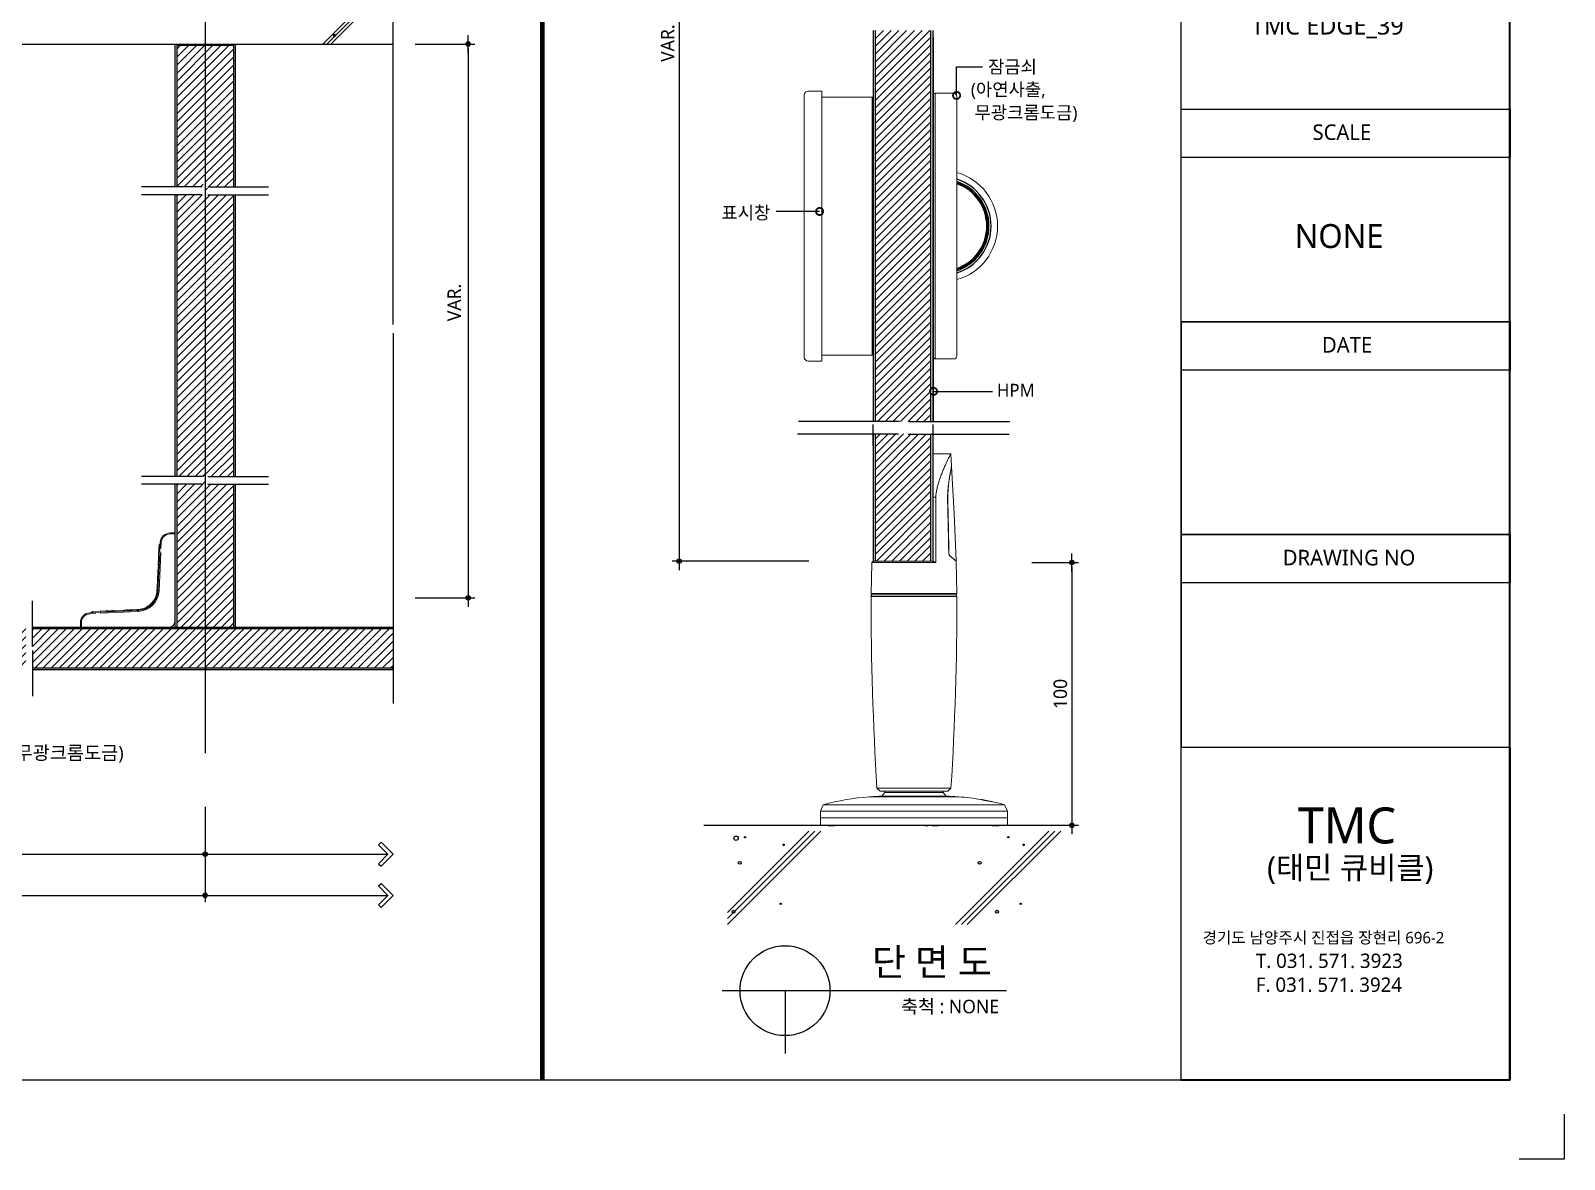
# Model space of a CAD drawing. Extents: x -256 to 8104, y -176 to 5714.
# Drawn here: x 4694 to 8104, y -176 to 2333 of the extents above; entities that cross this region are included whole.
import ezdxf
from ezdxf.enums import TextEntityAlignment as Align

# ---------------------------------------------------------------- set-up
doc = ezdxf.new("R2010")
doc.units = 0
doc.header["$LTSCALE"] = 30
doc.linetypes.add('CEN', pattern=[62, 60, -1, 0, -1])
doc.layers.get('0').update_dxf_attribs({"linetype": 'CONTINUOUS'})
doc.layers.get('DEFPOINTS').update_dxf_attribs({"linetype": 'CONTINUOUS'})
for name, color, linetype in [('C', 2, 'CONTINUOUS'), ('curior-0Line', 252, 'CONTINUOUS'), ('DIM', 7, 'CONTINUOUS'), ('FIN', 5, 'CONTINUOUS'), ('HAT', 8, 'CONTINUOUS'), ('TIT', 3, 'CONTINUOUS'), ('경첩', 4, 'CONTINUOUS'), ('문자', 3, 'CONTINUOUS'), ('잠금쇠(회전형)', 4, 'CONTINUOUS'), ('중심선', 1, 'CEN'), ('치수', 1, 'CONTINUOUS'), ('판넬', 2, 'CONTINUOUS'), ('해치', 8, 'CONTINUOUS')]:
    doc.layers.add(name, color=color, linetype=linetype)
doc.styles.add('돋움', font='malgun.ttf')
doc.dimstyles.new('10', dxfattribs={"dimscale": 10, "dimtxt": 3, "dimasz": 1, "dimexe": 1.5, "dimexo": 2, "dimgap": 1, "dimtad": 1, "dimdec": 0, "dimlunit": 6, "dimtxsty": '돋움', "dimblk": 'DIMDOT', "dimcen": -1, "dimdle": 1.5, "dimclrt": 3, "dimazin": 3, "dimtfac": 1, "dimtdec": 0, "dimtix": 1, "dimtmove": 2, "dimatfit": 3, "dimldrblk": 'DIMDOT', "dimarcsym": 0})
pattern_1 = [(45, (177208.739, -1599.455), (-8.55643, 8.55643), [])]
pattern_2 = [(45, (176401.2, -1711.034), (-8.980256, 8.980256), [])]

# ---------------------------------------------------------------- blocks, each defined once
blk = doc.blocks.new('DIMDOT')
at = {"linetype": 'Continuous'}
blk.add_line((-2, 0), (2, 0), dxfattribs=at)
for radius in [0.5, 0.25]:
    blk.add_circle((0, 0), radius, dxfattribs=at)
blk = doc.blocks.new('*D1087')
at = {"layer": 'DEFPOINTS', "color": 0}
for p in [(191171, 1893.6), (190862.2, -409.7), (191171, -409.7)]:
    blk.add_point(p, dxfattribs=at)
at = {"layer": 'DIM', "color": 0, "lineweight": -2, "ltscale": 10}
for p, q in [((191151, 1893.6), (190847.2, 1893.6)), ((190862.2, 1883.6), (190862.2, -399.7)), ((191151, -409.7), (190847.2, -409.7))]:
    blk.add_line(p, q, dxfattribs=at)
at = {"layer": 'DIM', "color": 0, "lineweight": -2, "xscale": 10, "yscale": 10, "zscale": 10}
for p, rotation in [((190862.2, 1893.6), 90), ((190862.2, -409.7), 270)]:
    blk.add_blockref('DIMDOT', p, dxfattribs=dict(at, rotation=rotation))
at = {"layer": 'DIM', "color": 3, "insert": (190837, 742), "char_height": 30, "attachment_point": 5, "rotation": 90, "style": '돋움'}
blk.add_mtext('VAR.', dxfattribs=at)
blk = doc.blocks.new('A$C13EB2441')
for p, q in [((0.84, 7.37), (0.84, 14.11)), ((0.84, 6.74), (0.84, 0))]:
    blk.add_line(p, q)
blk = doc.blocks.new('_DOTSMALL')
at = {"color": 0, "linetype": 'ByBlock', "const_width": 0.5}
blk.add_lwpolyline([(-0.0625, 0, 1), (0.0625, 0, 1)], format="xyb", close=True, dxfattribs=at)
blk = doc.blocks.new('A$C63EC304E')
at = {"layer": '치수', "color": 1, "xscale": 2.5, "yscale": 2.5, "zscale": 2.5, "rotation": 234.3098741996962}
blk.add_blockref('_DOTSMALL', (0.31, 0.31), dxfattribs=at)
blk = doc.blocks.new('A$C2BC9653E')
at = {"layer": '치수', "xscale": 0.3333333333333333, "yscale": 0.3333333333333333, "zscale": 0.3333333333333333}
blk.add_blockref('A$C63EC304E', (0, 0), dxfattribs=at)
blk = doc.blocks.new('A$C7FC71301')
at = {"layer": '치수', "rotation": 180}
blk.add_blockref('A$C2BC9653E', (0.208, 0.208), dxfattribs=at)
blk = doc.blocks.new('A$C4A20372B')
at = {"layer": '치수'}
blk.add_blockref('A$C7FC71301', (0, 0), dxfattribs=at)
blk = doc.blocks.new('A$C566469F5')
at = {"layer": '치수'}
blk.add_blockref('A$C4A20372B', (0, 0), dxfattribs=at)
blk = doc.blocks.new('A$C7E317CD4')
at = {"layer": '해치', "xscale": 2, "yscale": 2, "zscale": 2}
blk.add_blockref('A$C566469F5', (0, 0), dxfattribs=at)
blk = doc.blocks.new('A$C601D7F27')
at = {"layer": '치수'}
blk.add_blockref('A$C7E317CD4', (0, 0), dxfattribs=at)
blk = doc.blocks.new('A$C38802C08')
at = {"layer": '치수'}
blk.add_blockref('A$C601D7F27', (0, 0), dxfattribs=at)
blk = doc.blocks.new('*D1088')
at = {"layer": 'DEFPOINTS', "color": 0}
for p in [(191626.7, -412.6), (191635.8, -996.9), (191735.6, -996.9)]:
    blk.add_point(p, dxfattribs=at)
at = {"layer": 'DIM', "color": 0, "lineweight": -2, "ltscale": 10}
for p, q in [((191646.7, -412.6), (191750.6, -412.6)), ((191735.6, -422.6), (191735.6, -986.9)), ((191655.8, -996.9), (191750.6, -996.9))]:
    blk.add_line(p, q, dxfattribs=at)
at = {"layer": 'DIM', "color": 0, "lineweight": -2, "xscale": 10, "yscale": 10, "zscale": 10}
for p, rotation in [((191735.6, -412.6), 90), ((191735.6, -996.9), 270)]:
    blk.add_blockref('DIMDOT', p, dxfattribs=dict(at, rotation=rotation))
at = {"layer": 'DIM', "color": 3, "insert": (191710, -704.8), "char_height": 30, "attachment_point": 5, "rotation": 90, "style": '돋움'}
blk.add_mtext('100', dxfattribs=at)
blk = doc.blocks.new('*D1093')
at = {"layer": 'DEFPOINTS', "color": 0}
for p in [(185054.6, -935.5), (189808.5, -935.5), (189808.5, -1152.7)]:
    blk.add_point(p, dxfattribs=at)
at = {"layer": 'DIM', "color": 0, "lineweight": -2, "ltscale": 10}
for p, q in [((185054.6, -955.5), (185054.6, -1167.7)), ((189808.5, -955.5), (189808.5, -1167.7)), ((185064.6, -1152.7), (189798.5, -1152.7))]:
    blk.add_line(p, q, dxfattribs=at)
at = {"layer": 'DIM', "color": 0, "lineweight": -2, "xscale": 10, "yscale": 10, "zscale": 10, "rotation": 180}
blk.add_blockref('DIMDOT', (185054.6, -1152.7), dxfattribs=at)
at = {"layer": 'DIM', "color": 0, "lineweight": -2, "xscale": 10, "yscale": 10, "zscale": 10}
blk.add_blockref('DIMDOT', (189808.5, -1152.7), dxfattribs=at)
at = {"layer": 'DIM', "color": 3, "insert": (187431.6, -1123), "char_height": 30, "attachment_point": 5, "style": '돋움'}
blk.add_mtext('설계치수', dxfattribs=at)
blk = doc.blocks.new('*D1094')
at = {"layer": 'DEFPOINTS', "color": 0}
for p in [(188657.7, -935.5), (189808.5, -935.5), (189808.5, -1061.2)]:
    blk.add_point(p, dxfattribs=at)
at = {"layer": 'DIM', "color": 0, "lineweight": -2, "ltscale": 10}
for p, q in [((188657.7, -955.5), (188657.7, -1076.2)), ((189808.5, -955.5), (189808.5, -1076.2)), ((188667.7, -1061.2), (189798.5, -1061.2))]:
    blk.add_line(p, q, dxfattribs=at)
at = {"layer": 'DIM', "color": 0, "lineweight": -2, "xscale": 10, "yscale": 10, "zscale": 10, "rotation": 180}
blk.add_blockref('DIMDOT', (188657.7, -1061.2), dxfattribs=at)
at = {"layer": 'DIM', "color": 0, "lineweight": -2, "xscale": 10, "yscale": 10, "zscale": 10}
blk.add_blockref('DIMDOT', (189808.5, -1061.2), dxfattribs=at)
at = {"layer": 'DIM', "color": 3, "insert": (189233.1, -1031.6), "char_height": 30, "attachment_point": 5, "style": '돋움'}
blk.add_mtext('설계치수', dxfattribs=at)
blk = doc.blocks.new('*D1096')
at = {"layer": 'DEFPOINTS', "color": 0}
for p in [(190255.3, 740.1), (190255.3, -491.2), (190393.2, -491.2)]:
    blk.add_point(p, dxfattribs=at)
at = {"layer": 'DIM', "color": 0, "lineweight": -2, "ltscale": 10}
for p, q in [((190275.3, 740.1), (190408.2, 740.1)), ((190393.2, 730.1), (190393.2, -481.2)), ((190275.3, -491.2), (190408.2, -491.2))]:
    blk.add_line(p, q, dxfattribs=at)
at = {"layer": 'DIM', "color": 0, "lineweight": -2, "xscale": 10, "yscale": 10, "zscale": 10}
for p, rotation in [((190393.2, 740.1), 90), ((190393.2, -491.2), 270)]:
    blk.add_blockref('DIMDOT', p, dxfattribs=dict(at, rotation=rotation))
at = {"layer": 'DIM', "color": 3, "insert": (190362.4, 165.4), "char_height": 30, "attachment_point": 5, "rotation": 90, "style": '돋움'}
blk.add_mtext('VAR.', dxfattribs=at)
blk = doc.blocks.new('A$C06B31977')
for p, q in [((1.26, 11.06), (1.26, 21.17)), ((1.26, 10.11), (1.26, 0))]:
    blk.add_line(p, q)
blk = doc.blocks.new('EDGE_39', base_point=(184726.3, -1563.7))
at = {"layer": 'HAT'}
h = blk.add_hatch(dxfattribs=at)
h.set_pattern_fill('ANSI31', color=256, scale=3.811219, style=0)
h.set_pattern_definition(pattern_1)
h.paths.add_polyline_path([(191360.4, 334.8), (191298.4, 334.8), (191298.4, -99.2), (191360.4, -99.2), (191360.4, 5.1, -0.567825), (191360.4, 8.5)])
h.paths.add_polyline_path([(191422.3, 334.8), (191360.4, 334.8), (191360.4, 8.5, -0.582142), (191363.4, 6.8), (191422.3, 6.8)])
edge = h.paths.add_edge_path()
edge.add_line((191422.3, 6.8), (191363.4, 6.8))
edge.add_arc((191361.4, 6.8), 1.99, -54.3099, 0, ccw=False)
edge.add_arc((191361.4, 6.8), 1.99, 239.178, 305.6901, ccw=False)
edge.add_line((191360.4, 5.1), (191360.4, -99.2))
edge.add_line((191360.4, -99.2), (191414.4, -99.2))
edge.add_spline(control_points=[(191414.4, -99.2), (191417.5, -90.9), (191420.3, -83.4), (191422.3, -79.8)], knot_values=[0.152076, 0.152076, 0.152076, 0.152076, 0.673721, 0.673721, 0.673721, 0.673721], degree=3, periodic=0)
edge.add_line((191422.3, -79.8), (191422.3, 6.8))
h.paths.add_polyline_path([(191360.4, 769.8), (191298.4, 769.8), (191298.4, 334.8), (191360.4, 334.8)])
edge = h.paths.add_edge_path()
edge.add_line((191422.3, 769.8), (191412.5, 769.8))
edge.add_spline(control_points=[(191409.8, 762.3), (191410.7, 764.8), (191411.6, 767.3), (191412.5, 769.8)], knot_values=[0, 0, 0, 0, 0.152076, 0.152076, 0.152076, 0.152076], degree=3, periodic=0)
edge.add_line((191412.5, 769.8), (191360.4, 769.8))
edge.add_line((191360.4, 769.8), (191360.4, 334.8))
edge.add_line((191360.4, 334.8), (191422.3, 334.8))
edge.add_line((191422.3, 334.8), (191422.3, 769.8))
at = {"layer": 'HAT', "transparency": 33554687}
h = blk.add_hatch(dxfattribs=at)
h.set_pattern_fill('ANSI31', color=256, scale=3.811219, style=0)
h.set_pattern_definition(pattern_1)
h.paths.add_polyline_path([(191350.3, -126.9), (191298.4, -126.9), (191298.4, -409.7), (191360.4, -409.7), (191360.4, -126.9)])
h.paths.add_polyline_path([(191422.3, -126.9), (191371.5, -126.9), (191360.4, -126.9), (191360.4, -409.7), (191422.3, -409.7)])
at = {"layer": '해치'}
h = blk.add_hatch(dxfattribs=at)
h.set_pattern_fill('ANSI31', color=256, scale=4, style=0)
h.set_pattern_definition([(45, (-86501.88, -57707.645), (-8.9802561, 8.9802561), [])])
edge = h.paths.add_edge_path()
edge.add_line((189808.5, 736.8), (189746.1, 736.8))
edge.add_line((189746.1, 736.8), (189745.2, 735.9))
edge.add_line((189745.2, 735.9), (189745.2, 635.5))
edge.add_line((189745.2, 635.5), (189788, 635.5))
edge.add_line((189788, 635.5), (189788, 594))
edge.add_line((189788, 594), (189745.2, 594))
edge.add_line((189745.2, 594), (189745.2, 422.3))
edge.add_line((189745.2, 422.3), (189801.8, 422.3))
edge.add_spline(control_points=[(189801.8, 422.3), (189804.5, 429.9), (189810.6, 445.3), (189806.7, 414.3), (189808.2, 411.9), (189808.5, 411.8)], knot_values=[0.456227, 0.456227, 0.456227, 0.456227, 2.847595, 6.178025, 6.737145, 6.737145, 6.737145, 6.737145], degree=3, periodic=0)
edge.add_spline(control_points=[(189808.2, 412), (189808.3, 415.1), (189808.3, 417.8), (189807.8, 418.1), (189807.7, 418.2)], knot_values=[0.891967, 0.891967, 0.891967, 0.891967, 1.280656, 1.337888, 1.337888, 1.337888, 1.337888], degree=3, periodic=0)
edge.add_line((189808.5, 411.8), (189808.5, 736.8))
edge = h.paths.add_edge_path()
edge.add_line((189871.9, 736.8), (189808.5, 736.8))
edge.add_line((189808.5, 736.8), (189808.5, 411.8))
edge.add_spline(control_points=[(189808.5, 411.8), (189809.7, 411.6), (189811.9, 415.9), (189814.6, 422.3)], knot_values=[6.737145, 6.737145, 6.737145, 6.737145, 8.913909, 8.913909, 8.913909, 8.913909], degree=3, periodic=0)
edge.add_spline(control_points=[(189814.6, 422.3), (189816.6, 427.1), (189818.9, 433), (189821.3, 439)], knot_values=[8.913909, 8.913909, 8.913909, 8.913909, 10.573873, 10.573873, 10.573873, 10.573873], degree=3, periodic=0)
edge.add_line((189814.6, 422.3), (189871.9, 422.3))
edge.add_line((189871.9, 422.3), (189871.9, 594))
edge.add_line((189871.9, 594), (189829, 594))
edge.add_line((189829, 594), (189829, 635.5))
edge.add_line((189829, 635.5), (189871.9, 635.5))
edge.add_line((189871.9, 635.5), (189871.9, 736.8))
h.paths.add_polyline_path([(189871.9, 635.5), (189829, 635.5), (189829, 594), (189871.9, 594)], flags=16)
h.paths.add_polyline_path([(189788, 635.5), (189745.2, 635.5), (189745.2, 594), (189788, 594)], flags=16)
h = blk.add_hatch(dxfattribs=at)
h.set_pattern_fill('ANSI31', color=256, scale=4, style=0)
h.set_pattern_definition([(45, (189808.524, 91.804), (-8.98026, 8.98026), [])])
h.paths.add_polyline_path([(189871.9, 405.1), (189745.2, 405.1), (189745.2, -221.5), (189871.9, -221.5)])
at = {"layer": '해치', "transparency": 33554687}
h = blk.add_hatch(dxfattribs=at)
h.set_pattern_fill('ANSI31', color=256, scale=4)
h.set_pattern_definition(pattern_2)
edge = h.paths.add_edge_path()
edge.add_spline(control_points=[(189808.5, -249.1), (189808.2, -249), (189807.1, -247.3), (189808, -237.4), (189808.2, -231.8)], knot_values=[1.337888, 1.337888, 1.337888, 1.337888, 1.524261, 2.245715, 2.245715, 2.245715, 2.245715], degree=3, periodic=0)
edge.add_spline(control_points=[(189808.5, -232), (189808.2, -231.9), (189806.7, -229.5), (189810.6, -198.6), (189804.5, -213.9), (189801.8, -221.5)], knot_values=[0.152076, 0.152076, 0.152076, 0.152076, 0.338449, 1.448592, 2.245715, 2.245715, 2.245715, 2.245715], degree=3, periodic=0)
edge.add_spline(control_points=[(189808.2, -231.8), (189808.3, -228.7), (189808.3, -226), (189807.8, -225.7), (189807.7, -225.6)], knot_values=[0.891967, 0.891967, 0.891967, 0.891967, 1.280656, 1.337888, 1.337888, 1.337888, 1.337888], degree=3, periodic=0)
edge.add_spline(control_points=[(189807.7, -225.6), (189806.7, -225.5), (189804.3, -231.6), (189801.8, -238.7)], knot_values=[0.152076, 0.152076, 0.152076, 0.152076, 0.891967, 0.891967, 0.891967, 0.891967], degree=3, periodic=0)
edge.add_spline(control_points=[(189800.1, -243.1), (189800.7, -241.6), (189801.2, -240.1), (189801.8, -238.7)], knot_values=[0, 0, 0, 0, 0.152076, 0.152076, 0.152076, 0.152076], degree=3, periodic=0)
edge.add_line((189801.8, -238.7), (189745.2, -238.7))
edge.add_line((189745.2, -238.7), (189745.2, -411.1))
edge.add_line((189745.2, -411.1), (189789.9, -411.1))
edge.add_line((189789.9, -411.1), (189789.9, -452.6))
edge.add_line((189789.9, -452.6), (189745.2, -452.6))
edge.add_line((189745.2, -452.6), (189745.2, -556.9))
edge.add_line((189745.2, -556.9), (189808.5, -556.9))
edge.add_line((189808.5, -556.9), (189808.5, -249.2))
h.paths.add_polyline_path([(189871.9, -411.1), (189827.1, -411.1), (189827.1, -452.6), (189871.9, -452.6)])
h.paths.add_polyline_path([(189789.9, -411.1), (189745.2, -411.1), (189745.2, -452.6), (189789.9, -452.6)], flags=16)
h = blk.add_hatch(dxfattribs=at)
h.set_pattern_fill('ANSI31', color=256, scale=4)
h.set_pattern_definition(pattern_2)
h.paths.add_polyline_path([(189871.9, -299.6), (189808.5, -299.6), (189808.5, -556.9), (189871.9, -556.9), (189871.9, -452.6), (189827.1, -452.6), (189827.1, -411.1), (189871.9, -411.1)])
edge = h.paths.add_edge_path()
edge.add_line((189871.9, -238.7), (189814.6, -238.7))
edge.add_spline(control_points=[(189814.6, -238.7), (189811.9, -245), (189809.7, -249.3), (189808.5, -249.1)], knot_values=[2.245715, 2.245715, 2.245715, 2.245715, 2.971303, 2.971303, 2.971303, 2.971303], degree=3, periodic=0)
edge.add_line((189808.5, -249.1), (189808.5, -299.6))
edge.add_line((189808.5, -299.6), (189871.9, -299.6))
edge.add_line((189871.9, -299.6), (189871.9, -238.7))
h = blk.add_hatch(dxfattribs=at)
h.set_pattern_fill('ANSI31', color=256, scale=4, style=0)
h.set_pattern_definition(pattern_2)
h.paths.add_polyline_path([(189424.6, -608.5), (189424.6, -599), (189424.6, -560.2), (189808.5, -560.2), (189808.5, -646.9), (189424.6, -646.9)])
edge = h.paths.add_edge_path()
edge.add_line((189410, -608.5), (189410, -599))
edge.add_line((189410, -599), (189410, -560.2))
edge.add_line((189410, -560.2), (188777.5, -560.2))
edge.add_line((188777.5, -560.2), (188777.5, -601.5))
edge.add_arc((188777.5, -603.6), 2.08, -35.6901, 90, ccw=False)
edge.add_arc((188777.5, -603.6), 2.08, 270, 324.3099, ccw=False)
edge.add_line((188777.5, -605.6), (188777.5, -646.9))
edge.add_line((188777.5, -646.9), (189410, -646.9))
edge.add_line((189410, -646.9), (189410, -608.5))
h.paths.add_polyline_path([(188652.7, -560.2), (188652.7, -646.9), (188777.5, -646.9), (188777.5, -605.6, -0.610943), (188775.8, -602.3, -0.241509), (188777.5, -601.5), (188777.5, -560.2)])
h.paths.add_polyline_path([(190226.2, -560.2), (189808.5, -560.2), (189808.5, -646.9), (190226.2, -646.9)])
for p, q in [((190226.2, 116.5), (190226.2, 893.3)), ((185054.6, 740.1), (190226.2, 740.1)), ((189801.9, 422.3), (189667.1, 422.3)), ((189814.6, 422.3), (189949.4, 422.3)), ((190226.2, 97.5), (190226.2, -725.8)), ((189801.9, -221.5), (189667.1, -221.5)), ((189814.6, -221.5), (189949.4, -221.5)), ((190917.4, -996.9), (191750.5, -996.9))]:
    blk.add_line(p, q)
at = {"color": 2}
for p, q in [((192830.4, -1639.4), (192830.4, -1739.4)), ((192830.4, -1639.4), (192830.4, -1739.4)), ((192830.4, -1639.4), (192830.4, -1739.4)), ((192830.4, -1739.4), (192730.4, -1739.4)), ((192830.4, -1739.4), (192730.4, -1739.4)), ((192830.4, -1739.4), (192730.4, -1739.4))]:
    blk.add_line(p, q, dxfattribs=at)
for points in [[(184725.6, 3974.7), (191977.9, 3974.7), (191977.9, -1563.6), (184725.6, -1563.6)], [(184725.6, 3974.7), (191977.9, 3974.7), (191977.9, -1563.6), (184725.6, -1563.6)], [(184725.6, 3974.7), (192707.5, 3974.7), (192707.5, -1563.6), (184725.6, -1563.6)]]:
    blk.add_lwpolyline(points, close=True, dxfattribs=at)
at = {"color": 8, "const_width": 10}
blk.add_lwpolyline([(190558.3, -1563.6), (190558.3, 3974.7)], dxfattribs=at)
at = {"layer": 'C'}
for p, q in [((191298.4, 769.8), (191298.4, -99.2)), ((191422.3, -99.2), (191422.3, 769.8)), ((191298.4, -126.9), (191298.4, -409.7)), ((191422.3, -409.7), (191422.3, -126.9)), ((190226.2, -560.2), (189424.6, -560.2)), ((189424.6, -646.9), (190226.2, -646.9))]:
    blk.add_line(p, q, dxfattribs=at)
at = {"layer": 'curior-0Line'}
blk.add_line((191977.9, 3974.7), (191977.9, -1562.8), dxfattribs=at)
for points in [[(192710.4, 3974.7), (191977.9, 3974.7), (191977.9, -1563.6), (192710.4, -1563.6)], [(191978.3, 595.6), (192710.4, 595.6), (192710.4, 487.9), (191978.3, 487.9)], [(191978.3, -350.2), (192710.4, -350.2), (192710.4, 122.7), (191978.3, 122.7)], [(191978.3, 122.7), (192710.4, 122.7), (192710.4, 15), (191978.3, 15)], [(191978.3, -823.1), (192710.4, -823.1), (192710.4, -350.2), (191978.3, -350.2)], [(191978.3, -350.2), (192710.4, -350.2), (192710.4, -457.9), (191978.3, -457.9)], [(192710.4, -1562.8), (191978.6, -1562.8), (191978.6, -823.1), (192710.4, -823.1)]]:
    blk.add_lwpolyline(points, close=True, dxfattribs=at)
at = {"layer": 'DIM', "ltscale": 10}
for p, q in [((190193.7, -1040.2), (190199.5, -1034.5)), ((190214.8, -1061.2), (190193.7, -1040.2)), ((190226.2, -1061.2), (190199.5, -1034.5)), ((189808.5, -1061.2), (190214.8, -1061.2)), ((190214.8, -1061.2), (190193.7, -1082.3)), ((190193.7, -1082.3), (190199.5, -1088)), ((190226.2, -1061.2), (190199.5, -1088)), ((189808.5, -1152.7), (190214.8, -1152.7)), ((190193.7, -1131.6), (190199.5, -1125.9)), ((190214.8, -1152.7), (190193.7, -1131.6)), ((190214.8, -1152.7), (190193.7, -1173.8)), ((190226.2, -1152.7), (190199.5, -1125.9)), ((190226.2, -1152.7), (190199.5, -1179.5)), ((190193.7, -1173.8), (190199.5, -1179.5))]:
    blk.add_line(p, q, dxfattribs=at)
at = {"layer": 'FIN', "color": 4, "linetype": 'Continuous', "lineweight": 15}
for p, q in [((191466.3, -170.9), (191427.1, -170.9)), ((191427.1, -170.9), (191427.1, -267)), ((191467.8, -198.3), (191466.3, -171)), ((191293.7, -409.7), (191290.5, -412.6)), ((191293.7, -409.7), (191427.1, -409.7)), ((191479.8, -481.2), (191478.1, -409.6)), ((191292.3, -484.7), (191476.6, -484.7)), ((191302.2, -914), (191309.4, -921.2)), ((191459.5, -921.2), (191466.7, -914)), ((191182.9, -951.1), (191176.4, -965.2)), ((191459.5, -921.2), (191309.4, -921.2)), ((191319.7, -924.3), (191312.8, -932.2)), ((191456.1, -932.2), (191312.8, -932.2)), ((191319.7, -921.2), (191319.7, -924.3)), ((191319.7, -924.3), (191449.2, -924.3)), ((191449.2, -924.3), (191449.2, -921.2)), ((191456.1, -932.2), (191449.2, -924.3)), ((191592.5, -965.2), (191586, -951.1)), ((191176.4, -965.2), (191176.4, -979.9)), ((191176.4, -979.9), (191176.4, -996.9)), ((191592.5, -979.9), (191592.5, -965.2)), ((191592.5, -996.9), (191592.5, -979.9)), ((191176.4, -996.9), (191592.5, -996.9))]:
    blk.add_line(p, q, dxfattribs=at)
at = {"layer": 'FIN', "linetype": 'Continuous', "lineweight": 15}
for p, q in [((191432.7, -267), (191427.1, -267)), ((191459.1, -269.7), (191459.5, -269.7)), ((191459.9, -303.7), (191460.4, -303.7)), ((191461.3, -371.9), (191461.8, -371.9)), ((191461.5, -391.8), (191462.1, -391.8)), ((191461.7, -392), (191462.1, -392)), ((191464.5, -397.5), (191463.8, -397.5)), ((191477.4, -409), (191478.1, -409)), ((191433.2, -412.6), (191290.5, -412.6)), ((191480, -488.1), (191288.9, -488.1)), ((191289, -481.2), (191479.9, -481.2)), ((191302.2, -914), (191466.7, -914)), ((191182.9, -951.1), (191586, -951.1)), ((191484, -933.7), (191284.9, -933.7)), ((191287.4, -933.4), (191481.5, -933.4)), ((191592.5, -965.2), (191176.4, -965.2)), ((191592.5, -979.9), (191176.4, -979.9)), ((191176.4, -979.9), (191592.5, -979.9)), ((191193.4, -998.3), (191193.4, -996.9)), ((191193.5, -998.3), (191193.4, -998.3)), ((191193.5, -998.3), (191193.5, -996.9)), ((191207.9, -998.3), (191193.5, -998.3)), ((191207.9, -998.3), (191207.9, -996.9)), ((191208, -998.3), (191207.9, -998.3)), ((191208, -998.3), (191208, -996.9)), ((191408.3, -998.3), (191408.3, -996.9)), ((191415.1, -998.3), (191408.3, -998.3)), ((191415.1, -998.3), (191415.1, -996.9)), ((191424.6, -998.3), (191424.6, -996.9)), ((191424.8, -998.3), (191424.8, -996.9)), ((191425, -998.3), (191425, -996.9)), ((191425.7, -998.3), (191425.7, -996.9)), ((191428.6, -998.3), (191425.7, -998.3)), ((191428.6, -998.3), (191428.6, -996.9)), ((191429.7, -998.3), (191428.6, -998.3)), ((191429.7, -998.3), (191429.7, -996.9)), ((191430.6, -998.3), (191429.7, -998.3)), ((191430.6, -998.3), (191430.6, -996.9)), ((191431, -998.3), (191430.6, -998.3)), ((191431, -998.3), (191431, -996.9)), ((191431.3, -998.3), (191431, -998.3)), ((191431.4, -998.3), (191431.4, -996.9)), ((191433.4, -998.3), (191433.4, -996.9)), ((191436, -998.3), (191436, -996.9)), ((191436, -998.3), (191436, -996.9)), ((191437, -998.3), (191436.1, -998.3)), ((191437, -998.3), (191437, -996.9)), ((191437.4, -998.3), (191437, -998.3)), ((191437.4, -998.3), (191437.4, -996.9)), ((191438.4, -998.3), (191437.4, -998.3)), ((191438.4, -998.3), (191438.4, -996.9)), ((191558.2, -998.3), (191558.2, -996.9)), ((191560.5, -998.3), (191560.5, -996.9)), ((191565.7, -998.3), (191565.7, -996.9)), ((191570.9, -998.3), (191570.9, -996.9)), ((191573.2, -998.3), (191573.2, -996.9))]:
    blk.add_line(p, q, dxfattribs=at)
at = {"layer": 'FIN', "color": 4, "linetype": 'Continuous', "lineweight": 15, "flags": 128}
for points in [[(191478.2, -408.9), (191473.8, -304), (191467.9, -199)], [(191290.6, -412.6), (191290.5, -415), (191289, -481.2)]]:
    blk.add_lwpolyline(points, dxfattribs=at)
at = {"layer": 'FIN', "color": 4, "linetype": 'Continuous', "lineweight": 15}
for centre, radius, start, end in [((191292.3, -488.1), 3.41, 90, 179.3579), ((191292.4, -481.3), 3.41, 179.2415, 270), ((198046.2, -491.4), 6757.2, 179.97182, 183.58587), ((185009.5, -500.5), 6470.4, 356.33536, 0.10965), ((191476.5, -481.3), 3.41, 270, 0.7585), ((191476.6, -488.1), 3.41, 0.6421, 90), ((191319.7, -1444), 511.5, 93.8991, 105.5006), ((191287.6, -935.5), 2.05, 94.7479, 116.6788), ((191319.7, -1321.5), 389.3, 91.0115, 94.7479), ((191449.2, -1321.5), 389.3, 85.2521, 88.9885), ((191481.3, -935.5), 2.05, 63.3212, 85.2521), ((191449.2, -1444), 511.5, 80.5831, 86.1009), ((191449.2, -1444), 511.5, 74.4994, 78.127)]:
    blk.add_arc(centre, radius, start, end, dxfattribs=at)
at = {"layer": 'FIN', "linetype": 'Continuous', "lineweight": 15}
for points, knots in [([(191432.7, -267), (191433, -263.8), (191433.8, -257.3), (191435.7, -247.7), (191438.1, -238.3), (191441, -228.9), (191444.3, -219.8), (191447.8, -210.8), (191451.5, -202.1), (191455.1, -194.1), (191458.5, -186.8), (191461.4, -180.8), (191463.7, -176.1), (191465.2, -173.1), (191466.1, -171.3), (191466.2, -171.1), (191466.3, -171)], [0, 0, 0, 0, 0.0728557, 0.145726, 0.2204904, 0.2952636, 0.3731809, 0.4510923, 0.5310454, 0.610964, 0.6872809, 0.764789, 0.8294418, 0.895744, 0.9479363, 1, 1, 1, 1]), ([(191467.9, -198.3), (191467.9, -198.3), (191467.9, -198.1), (191467.7, -199.3), (191467.3, -201.8), (191466.6, -205.5), (191465.6, -210.8), (191464.4, -217.7), (191463.2, -224.8), (191461.7, -234.5), (191460.4, -245.7), (191459.4, -258.4), (191459.2, -265.8), (191459.1, -269.6)], [0, 0, 0, 0, 0.009684, 0.084411, 0.139342, 0.19575, 0.292674, 0.392034, 0.480465, 0.568929, 0.750269, 0.874667, 1, 1, 1, 1]), ([(191467.9, -199), (191467.9, -199.2), (191467.9, -199.4), (191467.5, -201.4), (191467, -204.3), (191466.2, -208.6), (191465.2, -214.2), (191464.2, -220.2), (191462.9, -228.4), (191461.4, -239.7), (191460, -254.3), (191459.7, -264.5), (191459.5, -269.7)], [0, 0, 0, 0, 0.065081, 0.114014, 0.164283, 0.248685, 0.335215, 0.413903, 0.492623, 0.653874, 0.825661, 1, 1, 1, 1]), ([(191433.2, -412.6), (191433.2, -411.6), (191433.1, -386.9), (191433, -338.3), (191432.8, -290.8), (191432.7, -267)], [0, 0, 0, 0, 0.020119, 0.51001, 1, 1, 1, 1]), ([(191459.1, -269.6), (191459.4, -283.4), (191460.1, -311.3), (191461, -352), (191461.5, -379), (191461.7, -391.7)], [0, 0, 0, 0, 0.338608, 0.686805, 1, 1, 1, 1]), ([(191459.5, -269.7), (191459.7, -275.3), (191459.9, -283.9), (191460.2, -295.2), (191460.3, -300.9), (191460.4, -303.7)], [0, 0, 0, 0, 0.499998, 0.749999, 1, 1, 1, 1]), ([(191460.4, -303.7), (191460.5, -309.4), (191460.8, -320.8), (191461.3, -343.5), (191461.6, -360.6), (191461.8, -371.9)], [0, 0, 0, 0, 0.250195, 0.500389, 1, 1, 1, 1]), ([(191464.3, -398.1), (191463.9, -397.7), (191463, -396.8), (191462.1, -394.7), (191461.7, -392.9), (191461.7, -392), (191461.7, -391.7)], [0, 0, 0, 0, 0.3337457, 0.6692692, 0.9101086, 1, 1, 1, 1]), ([(191462.1, -392), (191462.2, -392.6), (191462.3, -393.9), (191462.9, -395.5), (191463.7, -396.8), (191464.3, -397.3), (191464.5, -397.5)], [0, 0, 0, 0, 0.257997, 0.515126, 0.793816, 1, 1, 1, 1]), ([(191464.3, -398.1), (191466.1, -399.5), (191469.5, -402.4), (191473.8, -405.9), (191476.5, -408.2), (191477.8, -409.3), (191478.3, -409.7), (191478.2, -409.6), (191478.1, -409.6)], [0, 0, 0, 0, 0.2109513, 0.4254062, 0.683951, 0.8181289, 0.9522979, 1, 1, 1, 1]), ([(191464.5, -397.5), (191466.5, -399.2), (191470.6, -402.5), (191474.9, -406.2), (191477.7, -408.6), (191478, -408.8), (191478.1, -408.9)], [0, 0, 0, 0, 0.25138, 0.508909, 0.760628, 1, 1, 1, 1]), ([(191425, -998.3), (191424.9, -998.3), (191424.8, -998.3), (191424.8, -998.3), (191424.8, -998.3)], [0, 0, 0, 0, 0.557964, 1, 1, 1, 1]), ([(191425.7, -998.3), (191425.6, -998.3), (191425.3, -998.3), (191425.1, -998.3), (191425, -998.3)], [0, 0, 0, 0, 0.561741, 1, 1, 1, 1]), ([(191433.4, -998.3), (191433, -998.3), (191432.3, -998.3), (191431.7, -998.3), (191431.4, -998.3)], [0, 0, 0, 0, 0.560188, 1, 1, 1, 1]), ([(191436, -998.3), (191435.5, -998.3), (191434.7, -998.3), (191433.8, -998.3), (191433.4, -998.3)], [0, 0, 0, 0, 0.559958, 1, 1, 1, 1]), ([(191560.5, -998.3), (191559.8, -998.3), (191558.4, -998.3), (191558.3, -998.3), (191558.2, -998.3)], [0, 0, 0, 0, 0.558554, 1, 1, 1, 1]), ([(191562.5, -998.3), (191561.8, -998.3), (191560.5, -998.3), (191559.6, -998.3), (191559.3, -998.3)], [0, 0, 0, 0, 0.558511, 1, 1, 1, 1]), ([(191565.7, -998.3), (191564.7, -998.3), (191562.8, -998.3), (191561.2, -998.3), (191560.5, -998.3)], [0, 0, 0, 0, 0.559859, 1, 1, 1, 1]), ([(191570.9, -998.3), (191570, -998.3), (191568.4, -998.3), (191566.5, -998.3), (191565.7, -998.3)], [0, 0, 0, 0, 0.558977, 1, 1, 1, 1]), ([(191573.2, -998.3), (191573.1, -998.3), (191572.9, -998.3), (191571.5, -998.3), (191570.9, -998.3)], [0, 0, 0, 0, 0.559094, 1, 1, 1, 1])]:
    blk.add_open_spline(points, degree=3, knots=knots, dxfattribs=at)
at = {"layer": 'FIN', "color": 4, "linetype": 'Continuous', "lineweight": 15}
for points, knots in [([(191427.1, -267), (191427.1, -275.4), (191427.1, -291.6), (191427.1, -315.4), (191427.1, -339), (191427.1, -362.7), (191427.1, -386.4), (191427.1, -402), (191427.1, -409.7)], [0, 0, 0, 0, 0.175429, 0.342116, 0.500062, 0.672632, 0.839276, 1, 1, 1, 1]), ([(191532.9, -939.4), (191532.9, -939.4), (191532.9, -939.4), (191533.1, -939.4), (191533.4, -939.4), (191533.5, -939.5)], [0, 0, 0, 0, 0.110152, 0.664814, 1, 1, 1, 1]), ([(191533.5, -939.5), (191533.7, -939.5), (191534.2, -939.6), (191535.3, -939.8), (191536.5, -940), (191537.5, -940.1), (191538, -940.2), (191538.2, -940.3)], [0, 0, 0, 0, 0.2159727, 0.4318558, 0.6498983, 0.8698049, 1, 1, 1, 1]), ([(191542.2, -941.2), (191541.4, -941), (191540.1, -940.8), (191538.7, -940.5), (191538.1, -940.4)], [0, 0, 0, 0, 0.585266, 1, 1, 1, 1]), ([(191538.1, -940.4), (191538.1, -940.5), (191538.1, -940.6), (191538.1, -940.7), (191538.1, -940.8)], [0, 0, 0, 0, 0.495973, 1, 1, 1, 1]), ([(191538.1, -940.8), (191538.7, -940.9), (191540, -941.1), (191541.4, -941.4), (191542.2, -941.5)], [0, 0, 0, 0, 0.405872, 1, 1, 1, 1]), ([(191558.6, -944.6), (191555.7, -944), (191550.3, -942.8), (191544.8, -941.8), (191542.2, -941.3)], [0, 0, 0, 0, 0.528575, 1, 1, 1, 1]), ([(191542.2, -941.5), (191542.2, -941.5), (191542.2, -941.5), (191542.2, -941.4), (191542.2, -941.4)], [0, 0, 0, 0, 0.517301, 1, 1, 1, 1]), ([(191542.2, -941.4), (191544.8, -941.9), (191550.3, -942.9), (191555.7, -944.1), (191558.6, -944.7)], [0, 0, 0, 0, 0.470682, 1, 1, 1, 1]), ([(191558.6, -944.7), (191558.6, -944.7), (191558.6, -944.7), (191558.6, -944.6), (191558.6, -944.6)], [0, 0, 0, 0, 0.529757, 1, 1, 1, 1])]:
    blk.add_open_spline(points, degree=3, knots=knots, dxfattribs=at)
at = {"layer": 'FIN', "linetype": 'Continuous', "lineweight": 15}
for points in [[(191461.8, -371.9), (191462.1, -391.8)], [(191462.1, -391.8), (191462.1, -392)], [(191427.1, -409.7), (191433.2, -412.6)], [(191425.6, -998.3), (191425.3, -998.3)]]:
    blk.add_open_spline(points, degree=1, dxfattribs=at)
at = {"layer": 'FIN', "color": 4, "linetype": 'Continuous', "lineweight": 15}
for points in [[(191533.5, -939.5), (191533.1, -939.4)], [(191538.1, -940.4), (191542.5, -941.2)], [(191542.2, -941), (191542.5, -941.1)]]:
    blk.add_open_spline(points, degree=1, dxfattribs=at)
at = {"layer": 'HAT'}
for radius, start, end in [(109.2, 287.404, 72.596), (104.4, 288.2251, 71.7749), (101.6, 288.7568, 71.2432), (99.7, 289.1292, 70.8708)]:
    blk.add_arc((191446.8, 335.3), radius, start, end, dxfattribs=at)
at = {"layer": 'TIT', "color": 7}
for p, q in [((190957.7, -1364.5), (191590.4, -1364.5)), ((191098.1, -1364.5), (191098.1, -1504.5))]:
    blk.add_line(p, q, dxfattribs=at)
blk.add_circle((191097.7, -1364.5), 100, dxfattribs=at)
at = {"layer": '경첩', "color": 4, "linetype": 'Continuous', "lineweight": 15}
for p, q in [((189706.8, -372.4), (189708.3, -373.9)), ((189708.6, -367.8), (189707.5, -391.1)), ((189710.3, -381.4), (189711, -367.9)), ((189730.5, -349.2), (189730.5, -346.9)), ((189741.2, -346.9), (189730.5, -346.9)), ((189730.5, -349.2), (189741.2, -349.2)), ((189741.2, -349.2), (189741.2, -346.9)), ((189741.2, -369.3), (189741.2, -349.2)), ((189741.2, -372.6), (189741.2, -370.2)), ((189741.2, -372.6), (189741.2, -542.9)), ((189707.5, -391.1), (189703.6, -474.9)), ((189705.8, -378), (189704.6, -403.2)), ((189704.6, -403.2), (189706.9, -405.4)), ((189705.8, -378), (189708.1, -380.2)), ((189705.9, -475), (189709.9, -391.2)), ((189703.7, -422.1), (189702.5, -448.9)), ((189703.7, -422.1), (189706, -424.3)), ((189704.2, -412.6), (189703.9, -418.9)), ((189703.9, -418.9), (189706.1, -421.2)), ((189704.2, -412.6), (189706.4, -414.9)), ((189704.3, -409.5), (189706.6, -411.7)), ((189701.1, -477.2), (189703.2, -479.3)), ((189701.5, -468.7), (189701.3, -474.8)), ((189701.6, -467.8), (189701.5, -468.7)), ((189701.5, -468.7), (189703.8, -471)), ((189701.7, -464.6), (189701.6, -467.8)), ((189701.6, -467.8), (189703.8, -470)), ((189701.8, -463.7), (189701.7, -464.6)), ((189701.7, -464.6), (189704, -466.9)), ((189702.2, -455.1), (189701.8, -463.7)), ((189701.8, -463.7), (189704, -465.9)), ((189702.2, -455.1), (189704.4, -457.4)), ((189702.5, -449), (189702.3, -452.9)), ((189702.3, -452.9), (189704.5, -455.1)), ((189702.5, -448.9), (189704.7, -451.1)), ((189702.5, -449), (189704.7, -451.2)), ((189680, -510.6), (189681.7, -512.3)), ((189682, -509.3), (189683.7, -510.9)), ((189692.2, -499.6), (189693.8, -501.3)), ((189693.6, -497.7), (189695.2, -499.4)), ((189696.1, -493.6), (189697.8, -495.3)), ((189697.2, -491.4), (189698.9, -493.2)), ((189698.7, -487.7), (189700.5, -489.5)), ((189702, -484.7), (189700.1, -482.8)), ((189700.1, -482.8), (189702.1, -484.7)), ((189700.8, -479.3), (189702.8, -481.3)), ((189575.4, -523.2), (189552.1, -524.3)), ((189552.2, -526.7), (189565.7, -526)), ((189556.7, -522.5), (189557.5, -521.7)), ((189556.7, -522.5), (189558.2, -524)), ((189587.5, -520.3), (189557.5, -521.7)), ((189659.2, -519.3), (189575.4, -523.2)), ((189575.5, -525.6), (189659.3, -521.6)), ((189587.5, -520.3), (189589.7, -522.6)), ((189593.8, -520), (189596, -522.3)), ((189596.9, -519.9), (189599.2, -522.1)), ((189628.5, -518.4), (189603.2, -519.6)), ((189603.2, -519.6), (189605.5, -521.8)), ((189628.5, -518.4), (189630.7, -520.6)), ((189634.8, -518.1), (189637, -520.3)), ((189637.9, -518), (189640.1, -520.2)), ((189656.8, -517.1), (189644.2, -517.7)), ((189644.2, -517.7), (189646.4, -519.9)), ((189659.1, -517), (189656.8, -517.1)), ((189656.8, -517.1), (189659, -519.3)), ((189668.5, -515.5), (189670.3, -517.4)), ((189673.4, -513.9), (189675.2, -515.6)), ((189675.7, -512.9), (189677.5, -514.6)), ((189533.5, -546.2), (189531.2, -546.2)), ((189531.2, -546.2), (189531.2, -556.9)), ((189531.2, -556.9), (189533.5, -556.9)), ((189533.5, -556.9), (189533.5, -546.2)), ((189533.5, -556.9), (189553.6, -556.9)), ((189554.5, -556.9), (189556.9, -556.9)), ((189727.2, -556.9), (189556.9, -556.9))]:
    blk.add_line(p, q, dxfattribs=at)
at = {"layer": '경첩', "color": 4, "linetype": 'Continuous', "lineweight": 15, "flags": 128}
for points in [[(189706, -373.2), (189706, -374.2), (189705.9, -375.4), (189705.9, -376.6), (189705.8, -378)], [(189706, -373.2), (189706.2, -373), (189706.4, -372.9), (189706.5, -372.7), (189706.6, -372.6), (189706.7, -372.5), (189706.8, -372.5), (189706.8, -372.4), (189706.8, -372.4)], [(189711, -367.9), (189710.5, -367.9), (189710.1, -367.9), (189709.7, -367.8), (189709.3, -367.8), (189709, -367.8), (189708.8, -367.8), (189708.7, -367.8), (189708.6, -367.8)], [(189704.6, -403.2), (189704.6, -404.4), (189704.5, -405.6), (189704.5, -406.7), (189704.4, -407.6), (189704.4, -408.4), (189704.4, -409), (189704.3, -409.4), (189704.3, -409.5)], [(189707.5, -391.1), (189707.6, -391.1), (189707.7, -391.1), (189707.9, -391.1), (189708.2, -391.2), (189708.6, -391.2), (189709, -391.2), (189709.4, -391.2), (189709.9, -391.2)], [(189701.1, -477.2), (189700.9, -478.8), (189700.8, -479.3)], [(189702.3, -452.9), (189702.3, -453.6), (189702.2, -454.3), (189702.2, -455.1)], [(189702.5, -448.9), (189702.5, -448.9), (189702.5, -449)], [(189703.6, -474.9), (189703.6, -474.9), (189703.8, -474.9), (189704, -474.9), (189704.3, -474.9), (189704.6, -474.9), (189705, -474.9), (189705.5, -475), (189705.9, -475)], [(189700.1, -482.8), (189700.1, -482.8), (189700.1, -482.8)], [(189552.2, -526.7), (189552.2, -526.2), (189552.2, -525.8), (189552.1, -525.4), (189552.1, -525), (189552.1, -524.7), (189552.1, -524.5), (189552.1, -524.4), (189552.1, -524.3)], [(189575.4, -523.2), (189575.4, -523.3), (189575.4, -523.4), (189575.4, -523.6), (189575.5, -523.9), (189575.5, -524.3), (189575.5, -524.7), (189575.5, -525.1), (189575.5, -525.6)], [(189593.8, -520), (189593.7, -520), (189593.3, -520.1), (189592.7, -520.1), (189591.9, -520.1), (189591, -520.2), (189589.9, -520.2), (189588.7, -520.3), (189587.5, -520.3)], [(189603.2, -519.6), (189602.2, -519.6), (189601.1, -519.7), (189600.1, -519.7), (189599.2, -519.8), (189598.4, -519.8), (189597.8, -519.8), (189597.3, -519.9), (189597, -519.9), (189596.9, -519.9)], [(189634.8, -518.1), (189634.6, -518.1), (189634.3, -518.1), (189633.7, -518.2), (189632.9, -518.2), (189632, -518.2), (189630.9, -518.3), (189629.7, -518.3), (189628.5, -518.4)], [(189644.2, -517.7), (189643, -517.7), (189641.8, -517.8), (189640.7, -517.8), (189639.8, -517.9), (189639, -517.9), (189638.4, -517.9), (189638, -518), (189637.9, -518)], [(189659.2, -519.3), (189659.2, -519.3), (189659.2, -519.5), (189659.2, -519.7), (189659.2, -520), (189659.2, -520.3), (189659.2, -520.7), (189659.3, -521.2), (189659.3, -521.6)]]:
    blk.add_lwpolyline(points, dxfattribs=at)
at = {"layer": '경첩', "color": 4, "linetype": 'Continuous', "lineweight": 15}
for centre, radius, start, end in [((189730.5, -368.8), 21.9, 90, 177.3017), ((189730.5, -368.8), 19.6, 90, 177.3017), ((189657, -472.7), 46.7, 272.6983, 357.3017), ((189657, -472.7), 49, 272.6983, 357.3017), ((189657, -472.7), 44.3, 354.0912, 357.3017), ((189657, -472.7), 44.3, 294.9948, 301.2998), ((189657, -472.7), 44.3, 301.2991, 304.3858), ((189657, -472.7), 44.3, 304.3849, 322.5608), ((189657, -472.7), 44.3, 322.5612, 325.6145), ((189657, -472.7), 44.3, 325.6151, 331.8264), ((189657, -472.7), 44.3, 335.0052, 340.234), ((189657, -472.7), 44.3, 340.234, 346.7569), ((189657, -472.7), 44.3, 346.8377, 351.3944), ((189553.1, -546.2), 21.9, 92.6983, 180), ((189553.1, -546.2), 19.6, 92.6983, 180), ((189657, -472.7), 44.3, 272.6983, 285), ((189657, -472.7), 44.3, 284.9998, 291.7506), ((189727.2, -542.9), 14, 270, 0)]:
    blk.add_arc(centre, radius, start, end, dxfattribs=at)
at = {"layer": '잠금쇠(회전형)', "linetype": 'Continuous', "lineweight": 15}
for p, q in [((191140.4, 626.8), (191140.4, 43.8)), ((191149.9, 635.4), (191179.3, 635.4)), ((191179.3, 635.4), (191179.3, 35.1)), ((191291.8, 621.8), (191179.3, 621.8)), ((191291.8, 621.8), (191291.8, 48.7)), ((191293.7, 51.4), (191293.7, 619.1)), ((191427.1, 625.9), (191427.1, 39.9)), ((191431.8, 630.6), (191472.8, 630.6)), ((191431.8, 39.9), (191431.8, 630.6)), ((191479.5, 624), (191479.5, 46.6)), ((191535.5, 224.3), (191535.5, 224.3)), ((191179.3, 35.1), (191149.9, 35.1)), ((191291.8, 48.7), (191179.3, 48.7)), ((191472.8, 39.9), (191431.8, 39.9))]:
    blk.add_line(p, q, dxfattribs=at)
for centre, radius, start, end in [((191149.9, 625.9), 9.53, 90, 174.5584), ((191290.8, 619.1), 2.86, 0, 69.2996), ((191431.8, 625.9), 4.76, 90, 180), ((191472.8, 624), 6.67, 0, 90), ((191446.8, 335.3), 123.5, 285.3368, 74.6632), ((191149.9, 44.7), 9.53, 185.4416, 270), ((191290.8, 51.4), 2.86, 290.7004, 0), ((191431.8, 44.7), 4.76, 180, 270), ((191472.8, 46.6), 6.67, 270, 0)]:
    blk.add_arc(centre, radius, start, end, dxfattribs=at)
at = {"layer": '중심선'}
blk.add_line((189808.5, 895.6), (189808.5, -836.3), dxfattribs=at)
at = {"layer": '치수'}
for p, q in [((191479.2, 625.8), (191479.2, 689.5)), ((191479.2, 689.5), (191536.7, 689.5)), ((191174.6, 367.8), (191078, 367.8)), ((191427.1, -32.1), (191558.9, -32.1))]:
    blk.add_line(p, q, dxfattribs=at)
at = {"layer": '판넬', "color": 1}
for p, q in [((191293.7, 769.8), (191293.7, -99.2)), ((191427.1, -99.2), (191427.1, 769.8)), ((191427.1, 755.6), (191427.1, -99.2)), ((189741.2, 740.1), (189741.2, 422.3)), ((189875.9, 422.3), (189875.9, 740.1)), ((189741.2, 405.1), (189741.2, 89.5)), ((189875.9, 89.5), (189875.9, 405.1)), ((189741.2, 89.5), (189741.2, -221.5)), ((189875.9, -221.5), (189875.9, 89.5)), ((191293.7, -152.6), (191293.7, -105.6)), ((191293.7, -126.9), (191293.7, -409.7)), ((191427.1, -152.6), (191427.1, -105.6)), ((191427.1, -409.7), (191427.1, -126.9)), ((189741.2, -238.7), (189741.2, -556.9)), ((189875.9, -556.9), (189875.9, -238.7)), ((190226.2, -556.9), (189424.6, -556.9)), ((189424.6, -650.2), (190226.2, -650.2))]:
    blk.add_line(p, q, dxfattribs=at)
at = {"layer": '판넬'}
for p, q in [((189745.2, 736.8), (189745.2, 422.3)), ((189871.9, 736.8), (189745.2, 736.8)), ((189871.9, 422.3), (189871.9, 736.8)), ((189745.2, 405.1), (189745.2, 89.5)), ((189871.9, 89.5), (189871.9, 405.1)), ((189745.2, 89.5), (189745.2, -221.5)), ((189871.9, -221.5), (189871.9, 89.5)), ((189745.2, -238.7), (189745.2, -556.9)), ((189871.9, -556.9), (189871.9, -238.7))]:
    blk.add_line(p, q, dxfattribs=at)
at = {"layer": '해치'}
for p, q in [((190070, 740.1), (190223.1, 893.3)), ((190087.6, 740.1), (190226.2, 878.8)), ((190969.6, -1191), (191150.8, -1009.7)), ((190969.6, -1217.5), (191177.3, -1009.7)), ((191476.5, -1217.5), (191684.3, -1009.7)), ((191503, -1217.5), (191710.8, -1009.7))]:
    blk.add_line(p, q, dxfattribs=at)
at = {"layer": '해치', "color": 2}
for p, q in [((190078.8, 740.1), (190226.2, 887.6)), ((190969.6, -1204.2), (191164.1, -1009.7)), ((191489.8, -1217.5), (191697.6, -1009.7))]:
    blk.add_line(p, q, dxfattribs=at)
at = {"layer": '해치'}
for centre, radius in [((190096.4, 759.3), 2.24), ((190989, -1025.5), 4.8), ((191008.9, -1023.3), 1.6), ((191594.5, -1023.3), 1.6), ((191094.6, -1040.3), 1.6), ((191628.1, -1040.3), 1.6), ((190997, -1080.3), 3.2), ((191530.5, -1080.3), 3.2), ((190983.3, -1189), 3.2), ((191088.2, -1171.4), 1.6), ((191568.9, -1189), 3.2), ((191621.7, -1171.4), 1.6)]:
    blk.add_circle(centre, radius, dxfattribs=at)
at = {"rotation": 270}
for p, xscale, yscale, zscale in [((189667.1, 421.9), 20, 20, 20), ((191127.4, -71.3), 33.34816454184198, 33.34816454184198, 33.34816454184198), ((191125.5, -99), 33.34816454184198, 33.34816454184198, 33.34816454184198), ((189667.1, -221.9), 20, 20, 20)]:
    blk.add_blockref('A$C13EB2441', p, dxfattribs=dict(at, xscale=xscale, yscale=yscale, zscale=zscale))
at = {"xscale": 10, "yscale": 10, "zscale": 10}
blk.add_blockref('A$C06B31977', (189412.1, -709.6), dxfattribs=at)
at = {"layer": '해치', "xscale": -19.0560940239097, "yscale": 19.0560940239097, "zscale": 19.0560940239097}
for p in [(191483.2, 621.8), (191178.6, 363.8)]:
    blk.add_blockref('A$C38802C08', p, dxfattribs=at)
at = {"layer": '해치', "xscale": -19.0560940239097, "yscale": 19.0560940239097, "zscale": 19.0560940239097, "rotation": 180}
blk.add_blockref('A$C38802C08', (191424, -28.1), dxfattribs=at)
at = {"layer": 'curior-0Line', "color": 3, "width": 510.128, "attachment_point": 1}
for s, insert, char_height in [('{\\f맑은 고딕;TMC EDGE_39}', (192134, 801.1), 40), ('{\\f맑은 고딕|c129|p50;\\C3;NONE\\C0;}', (192230.9, 339.7), 53.161)]:
    blk.add_mtext(s, dxfattribs=dict(at, insert=insert, char_height=char_height))
at = {"layer": 'curior-0Line', "color": 8, "char_height": 34.554, "attachment_point": 1}
for s, insert, width in [('{\\fMalgun Gothic|b0|i0|c129|p50;\\C0;SCALE}', (192270.6, 561.4), 191.895), ('{\\fMalgun Gothic|b0|i0|c129|p50;\\C0;DATE}', (192291.6, 88.5), 397.448), ('{\\fMalgun Gothic|b0|i0|c129|p50;\\C0;DRAWING NO}', (192204.4, -384.4), 453.028)]:
    blk.add_mtext(s, dxfattribs=dict(at, insert=insert, width=width))
at = {"layer": 'TIT', "style": '돋움'}
for s, height, p in [('(태민 큐비클)', 50, (192539.3, -1116.1)), ('단 면 도', 60, (191557.5, -1331))]:
    blk.add_text(s, height=height, dxfattribs=at).set_placement(p, align=Align.RIGHT)
blk.add_text('축척 : NONE', height=30, dxfattribs=at).set_placement((191355.9, -1414.8))
at = {"layer": '문자', "style": '돋움'}
for s, height, p in [('잠금쇠', 28.9, (191603.4, 689.7)), ('무광크롬도금)', 28.9, (191633.4, 586.3)), ('표시창', 28.9, (191010.6, 365.5)), ('(아연사출,무광크롬도금)', 30.337, (189419.7, -837))]:
    blk.add_text(s, height=height, dxfattribs=at).set_placement(p, align=Align.MIDDLE)
at = {"layer": '문자', "color": 3, "style": '돋움'}
blk.add_text('(아연사출,', height=28.9, dxfattribs=at).set_placement((191594.2, 637.8), align=Align.MIDDLE)
at = {"layer": '문자', "style": '돋움'}
blk.add_text('HPM', height=28.58, dxfattribs=at).set_placement((191569.1, -43.9))
at = {"layer": '문자', "color": 3, "style": '돋움'}
blk.add_text('TMC', height=80, dxfattribs=at).set_placement((192456.3, -1037.2), align=Align.RIGHT)
at = {"layer": '문자', "color": 3, "insert": (192026, -1233.9), "char_height": 25.517, "width": 722.929, "attachment_point": 1}
blk.add_mtext('{\\f맑은 고딕|c129|p50;\\C256;경기도 남양주시 진접읍 장현리 696-2}', dxfattribs=at)
at = {"layer": '문자', "insert": (192133.8, -1282.1), "char_height": 31.896, "width": 581.466, "attachment_point": 1}
blk.add_mtext('{\\f맑은 고딕|c129|p50;\\C0; \\C256;T. 031. 571. 3923\\f굴림|c129|p50;       \\P\\f맑은 고딕|c129|p50; F. 031. 571. 3924\\C0;}', dxfattribs=at)
at = {"layer": 'DIM', "ltscale": 10}
for base, p1, p2, text, picture, middle in [((190862.2, -409.7), (191171, 1893.6), (191171, -409.7), 'VAR.', '*D1087', (190837, 742)), ((191735.6, -996.9), (191626.7, -412.6), (191635.8, -996.9), '100', '*D1088', (191710, -704.8))]:
    dim = blk.add_linear_dim(base=base, p1=p1, p2=p2, angle=90, text=text, dimstyle='10', override={"dimtxsty": '돋움'}, dxfattribs=at)
    dim.commit()
    dim.dimension.update_dxf_attribs({"geometry": picture, "text_midpoint": middle})
dim = blk.add_linear_dim(base=(190393.2, -491.2), p1=(190255.3, 740.1), p2=(190255.3, -491.2), angle=90, text='VAR.', dimstyle='10', override={"dimtxsty": '돋움'}, dxfattribs=at)
dim.commit()
dim.dimension.update_dxf_attribs({"geometry": '*D1096', "text_midpoint": (190362.4, 165.4), "dimtype": 160})
for base, p1, picture, middle in [((189808.5, -1152.7), (185054.6, -935.5), '*D1093', (187431.6, -1123)), ((189808.5, -1061.2), (188657.7, -935.5), '*D1094', (189233.1, -1031.6))]:
    dim = blk.add_linear_dim(base=base, p1=p1, p2=(189808.5, -935.5), text='설계치수', dimstyle='10', override={"dimtxsty": '돋움'}, dxfattribs=at)
    dim.commit()
    dim.dimension.update_dxf_attribs({"geometry": picture, "text_midpoint": middle})

msp = doc.modelspace()

# ---------------------------------------------------------------- block references
msp.add_blockref('EDGE_39', (0, 0))

doc.saveas('drawing.dxf')
